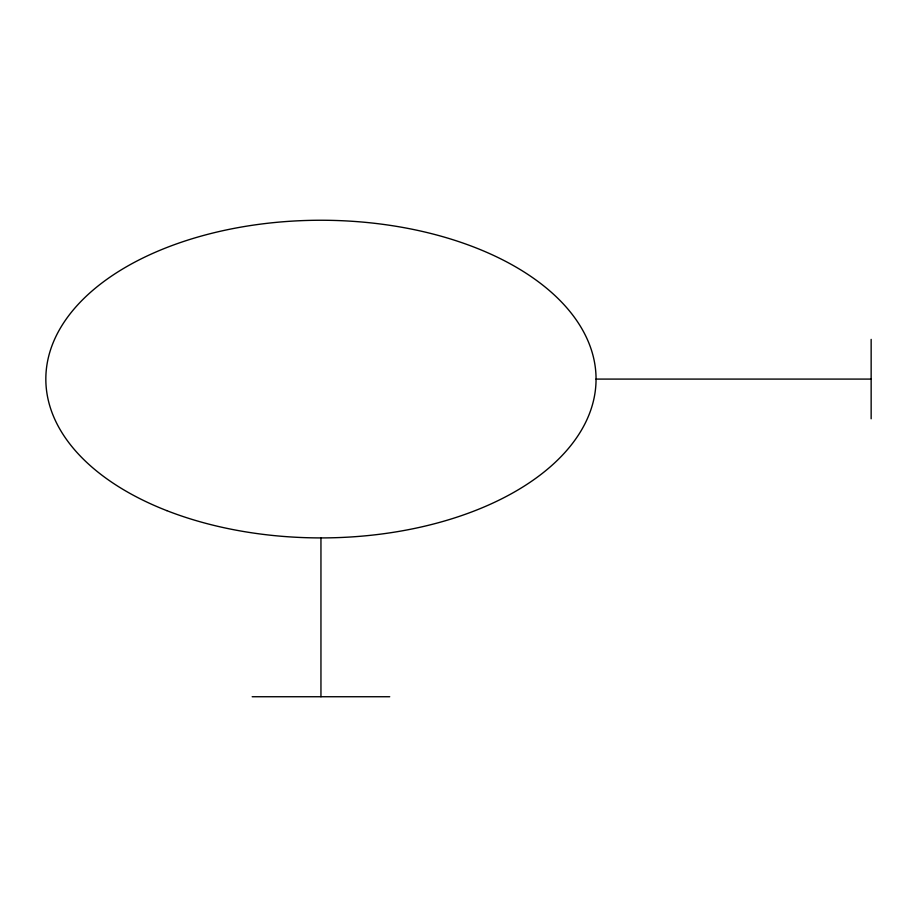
<?xml version="1.0" encoding="UTF-8"?>
<svg xmlns="http://www.w3.org/2000/svg" width="917" height="917" viewBox="0 0 917 917"><rect width="100%" height="100%" fill="white"/><g stroke="black" fill="none" stroke-linecap="round" stroke-linejoin="round"><path stroke-width="1.38" d="M596.05 379.088L871.15 379.088M252.175 696.737L389.725 696.737M871.15 339.382L871.15 418.794M320.95 537.912L320.95 696.737M166.756 510.62A275.1 158.824 0 0 0 595.351 390.413A275.1 158.824 0 0 0 200.743 236.219A275.1 158.824 0 0 0 166.756 510.62"/></g></svg>
